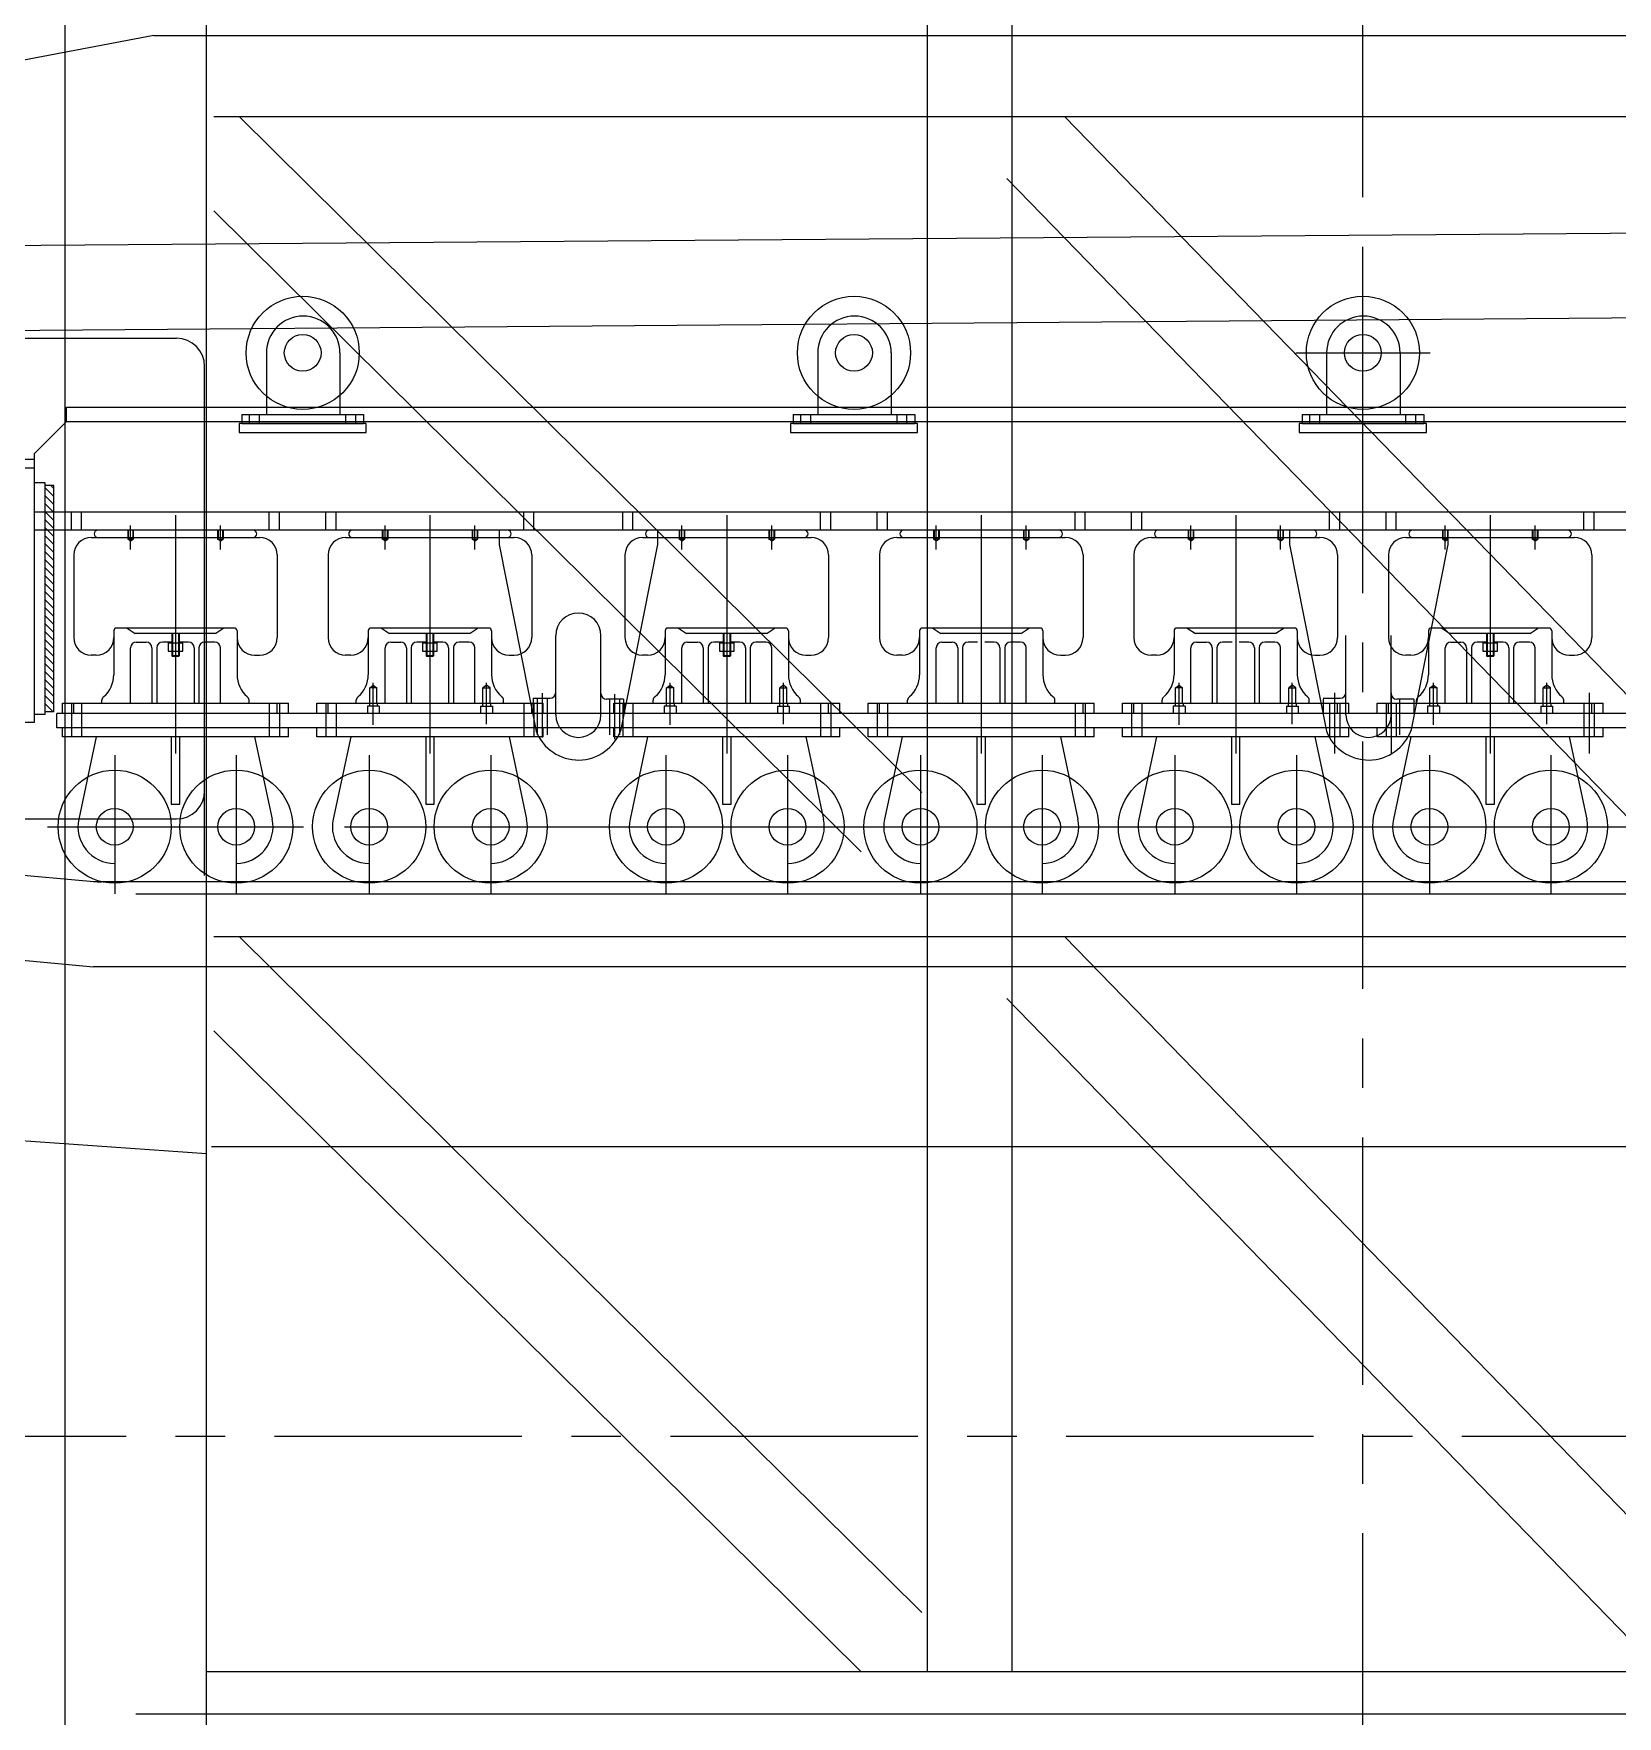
# Model space of a CAD drawing. Extents: x -114252 to 133381, y -28335 to 130380.
# Drawn here: x 60690 to 63491, y 11114 to 14090 of the extents above; entities that cross this region are included whole.
import ezdxf

# ---------------------------------------------------------------- set-up
doc = ezdxf.new("R2010")
doc.units = 0
doc.header["$LTSCALE"] = 3.5
doc.header["$MEASUREMENT"] = 0
doc.linetypes.add('CENTER', pattern=[2, 1.25, -0.25, 0.25, -0.25])
doc.layers.get('0').update_dxf_attribs({"linetype": 'CONTINUOUS'})
doc.layers.add('CENTRELINES', color=1, linetype='CENTER', lineweight=5)
doc.layers.add('piplayeq', color=200, linetype='CONTINUOUS')

# ---------------------------------------------------------------- blocks, each defined once
blk = doc.blocks.new('tensioner_profile')
h = blk.add_hatch()
h.set_pattern_fill('_USER', color=256, scale=10, angle=45, style=0, pattern_type=0)
h.set_pattern_definition([(135, (50793.007, 79984.539), (7.0710678, 7.0710678), [])])
h.paths.add_polyline_path([(-2330.4, 1681.1), (-2315.4, 1681.1), (-2315.4, 1651.1), (-2330.4, 1651.1)])
h.paths.add_polyline_path([(-2330.4, 1651.1), (-2315.4, 1651.1), (-2315.4, 1633.9), (-2330.4, 1633.9)])
h.paths.add_polyline_path([(-2330.4, 1633.9), (-2315.4, 1633.9), (-2315.4, 1602.1), (-2330.4, 1602.1)])
h.paths.add_polyline_path([(-2330.4, 1602.1), (-2315.4, 1602.1), (-2315.4, 1541.1), (-2330.4, 1541.1)])
h.paths.add_polyline_path([(-2330.4, 1541.1), (-2315.4, 1541.1), (-2315.4, 1431.1), (-2330.4, 1431.1)])
h.paths.add_polyline_path([(-2330.4, 1431.1), (-2315.4, 1431.1), (-2315.4, 1311.1), (-2330.4, 1311.1)])
h.paths.add_polyline_path([(-2330.4, 1311.1), (-2315.4, 1311.1), (-2315.4, 1281.1), (-2330.4, 1281.1)])
for p, q in [((-2295, -566), (-2295, 3972.8)), ((-2045, -566), (-2045, 3648.4)), ((-770, -416), (-770, 3498.4)), ((-620, -416), (-620, 3498.4)), ((-2138, 2477), (-3406.5, 2236)), ((-2138, 2477), (2258.8, 2477)), ((-2032.3, 2333.6), (2032.3, 2333.6)), ((-780, 1138.4), (-1987.6, 2333.6)), ((630, 1143.3), (-527.5, 2333.6)), ((527.5, 1033.6), (-630, 2223.9)), ((-2595.6, 2104.2), (2374.4, 2142.6)), ((-887.4, 1033.6), (-2032.3, 2166.8)), ((0, 1808.6), (0, 2064.5)), ((-2594.4, 1954.2), (2375.5, 1992.6)), ((-3498.4, 1941.6), (-2098.4, 1941.6)), ((-2048.4, 991.6), (-2048.4, 1891.6)), ((-2292.9, 1819.7), (2292.9, 1819.7)), ((-2292.9, 1794.3), (-2292.9, 1819.7)), ((-2350, 1737.1), (-2292.9, 1794.3)), ((-2292.9, 1794.3), (2292.9, 1794.3)), ((-1968.8, 1790.8), (-1968.8, 1806.8)), ((-1951.2, 1790.8), (-1951.2, 1806.8)), ((-1798.8, 1790.8), (-1798.8, 1806.8)), ((-1781.3, 1790.8), (-1781.3, 1806.8)), ((-993.8, 1790.8), (-993.8, 1806.8)), ((-976.2, 1790.8), (-976.2, 1806.8)), ((-823.8, 1790.8), (-823.8, 1806.8)), ((-806.3, 1790.8), (-806.3, 1806.8)), ((-93.8, 1790.8), (-93.8, 1806.8)), ((-76.2, 1790.8), (-76.2, 1806.8)), ((76.2, 1790.8), (76.2, 1806.8)), ((93.7, 1790.8), (93.7, 1806.8)), ((-2350, 1727.1), (-2620, 1727.1)), ((-2350, 1737.1), (-2350, 1262.1)), ((-2350, 1712.1), (-2620, 1712.1)), ((-2330.4, 1686.1), (-2350.4, 1686.1)), ((-2330.4, 1276.1), (-2330.4, 1686.1)), ((-2315.4, 1681.1), (-2330.4, 1681.1)), ((-2315.4, 1281.1), (-2315.4, 1681.1)), ((2350, 1633.9), (-2350, 1633.9)), ((2350, 1602.1), (-2350, 1602.1)), ((-2249, 1589.4), (-1951, 1589.4)), ((-2184.2, 1602.1), (-2184.2, 1586.2)), ((-2179.4, 1583.5), (-2184.2, 1586.2)), ((-2174.6, 1586.2), (-2184.2, 1586.2)), ((-2183.4, 1602.1), (-2183.4, 1586.2)), ((-2179.4, 1583.5), (-2174.6, 1586.2)), ((-2175.4, 1602.1), (-2175.4, 1586.2)), ((-2174.6, 1602.1), (-2174.6, 1586.2)), ((-2025.4, 1602.1), (-2025.4, 1586.2)), ((-2020.6, 1583.5), (-2025.4, 1586.2)), ((-2025.4, 1586.2), (-2015.8, 1586.2)), ((-2024.6, 1602.1), (-2024.6, 1586.2)), ((-2020.6, 1583.5), (-2015.8, 1586.2)), ((-2016.6, 1602.1), (-2016.6, 1586.2)), ((-2015.8, 1602.1), (-2015.8, 1586.2)), ((-1799, 1589.4), (-1501, 1589.4)), ((-1734.2, 1602.1), (-1734.2, 1586.2)), ((-1729.4, 1583.5), (-1734.2, 1586.2)), ((-1724.6, 1586.2), (-1734.2, 1586.2)), ((-1733.4, 1602.1), (-1733.4, 1586.2)), ((-1729.4, 1583.5), (-1724.6, 1586.2)), ((-1725.4, 1602.1), (-1725.4, 1586.2)), ((-1724.6, 1602.1), (-1724.6, 1586.2)), ((-1575.4, 1602.1), (-1575.4, 1586.2)), ((-1570.6, 1583.5), (-1575.4, 1586.2)), ((-1575.4, 1586.2), (-1565.8, 1586.2)), ((-1574.6, 1602.1), (-1574.6, 1586.2)), ((-1570.6, 1583.5), (-1565.8, 1586.2)), ((-1566.6, 1602.1), (-1566.6, 1586.2)), ((-1565.8, 1602.1), (-1565.8, 1586.2)), ((-1527.5, 1602.1), (-1527.5, 1577.1)), ((-1527.5, 1577.1), (-1462.1, 1246.9)), ((-1247.5, 1577.1), (-1312.9, 1246.9)), ((-1274, 1589.4), (-976, 1589.4)), ((-1247.5, 1602.1), (-1247.5, 1577.1)), ((-1209.2, 1602.1), (-1209.2, 1586.2)), ((-1204.4, 1583.5), (-1209.2, 1586.2)), ((-1199.6, 1586.2), (-1209.2, 1586.2)), ((-1208.4, 1602.1), (-1208.4, 1586.2)), ((-1204.4, 1583.5), (-1199.6, 1586.2)), ((-1200.4, 1602.1), (-1200.4, 1586.2)), ((-1199.6, 1602.1), (-1199.6, 1586.2)), ((-1050.4, 1602.1), (-1050.4, 1586.2)), ((-1045.6, 1583.5), (-1050.4, 1586.2)), ((-1050.4, 1586.2), (-1040.8, 1586.2)), ((-1049.6, 1602.1), (-1049.6, 1586.2)), ((-1045.6, 1583.5), (-1040.8, 1586.2)), ((-1041.6, 1602.1), (-1041.6, 1586.2)), ((-1040.8, 1602.1), (-1040.8, 1586.2)), ((-824, 1589.4), (-526, 1589.4)), ((-759.2, 1602.1), (-759.2, 1586.2)), ((-754.4, 1583.5), (-759.2, 1586.2)), ((-749.6, 1586.2), (-759.2, 1586.2)), ((-758.4, 1602.1), (-758.4, 1586.2)), ((-754.4, 1583.5), (-749.6, 1586.2)), ((-750.4, 1602.1), (-750.4, 1586.2)), ((-749.6, 1602.1), (-749.6, 1586.2)), ((-600.4, 1602.1), (-600.4, 1586.2)), ((-595.6, 1583.5), (-600.4, 1586.2)), ((-600.4, 1586.2), (-590.8, 1586.2)), ((-599.6, 1602.1), (-599.6, 1586.2)), ((-595.6, 1583.5), (-590.8, 1586.2)), ((-591.6, 1602.1), (-591.6, 1586.2)), ((-590.8, 1602.1), (-590.8, 1586.2)), ((-374, 1589.4), (-76, 1589.4)), ((-309.2, 1602.1), (-309.2, 1586.2)), ((-304.4, 1583.5), (-309.2, 1586.2)), ((-299.6, 1586.2), (-309.2, 1586.2)), ((-308.4, 1602.1), (-308.4, 1586.2)), ((-304.4, 1583.5), (-299.6, 1586.2)), ((-300.4, 1602.1), (-300.4, 1586.2)), ((-299.6, 1602.1), (-299.6, 1586.2)), ((-150.4, 1602.1), (-150.4, 1586.2)), ((-145.6, 1583.5), (-150.4, 1586.2)), ((-150.4, 1586.2), (-140.8, 1586.2)), ((-149.6, 1602.1), (-149.6, 1586.2)), ((-145.6, 1583.5), (-140.8, 1586.2)), ((-141.6, 1602.1), (-141.6, 1586.2)), ((-140.8, 1602.1), (-140.8, 1586.2)), ((-130, 1602.1), (-130, 1577.1)), ((-130, 1577.1), (-64.6, 1246.9)), ((76, 1589.4), (374, 1589.4)), ((150, 1577.1), (84.6, 1246.9)), ((140.8, 1602.1), (140.8, 1586.2)), ((145.6, 1583.5), (140.8, 1586.2)), ((150.4, 1586.2), (140.8, 1586.2)), ((141.6, 1602.1), (141.6, 1586.2)), ((145.6, 1583.5), (150.4, 1586.2)), ((149.6, 1602.1), (149.6, 1586.2)), ((150, 1602.1), (150, 1577.1)), ((150.4, 1602.1), (150.4, 1586.2)), ((299.6, 1602.1), (299.6, 1586.2)), ((304.4, 1583.5), (299.6, 1586.2)), ((299.6, 1586.2), (309.2, 1586.2)), ((300.4, 1602.1), (300.4, 1586.2)), ((304.4, 1583.5), (309.2, 1586.2)), ((308.4, 1602.1), (308.4, 1586.2)), ((309.2, 1602.1), (309.2, 1586.2)), ((-2280, 1558.4), (-2280, 1412.2)), ((-1920, 1558.4), (-1920, 1412.2)), ((-1830, 1558.4), (-1830, 1412.2)), ((-1470, 1558.4), (-1470, 1412.2)), ((-1305, 1558.4), (-1305, 1412.2)), ((-945, 1558.4), (-945, 1412.2)), ((-855, 1558.4), (-855, 1412.2)), ((-495, 1558.4), (-495, 1412.2)), ((-405, 1558.4), (-405, 1412.2)), ((-45, 1558.4), (-45, 1412.2)), ((45, 1558.4), (45, 1412.2)), ((405, 1558.4), (405, 1412.2)), ((-1996, 1429.2), (-2204, 1429.2)), ((-2185.5, 1429.2), (-2171.3, 1419.7)), ((-2014.5, 1429.2), (-2028.7, 1419.7)), ((-1546, 1429.2), (-1754, 1429.2)), ((-1735.5, 1429.2), (-1721.3, 1419.7)), ((-1564.5, 1429.2), (-1578.7, 1419.7)), ((-1021, 1429.2), (-1229, 1429.2)), ((-1210.5, 1429.2), (-1196.3, 1419.7)), ((-1039.5, 1429.2), (-1053.7, 1419.7)), ((-571, 1429.2), (-779, 1429.2)), ((-760.5, 1429.2), (-746.3, 1419.7)), ((-589.5, 1429.2), (-603.7, 1419.7)), ((-121, 1429.2), (-329, 1429.2)), ((-310.5, 1429.2), (-296.3, 1419.7)), ((-139.5, 1429.2), (-153.7, 1419.7)), ((329, 1429.2), (121, 1429.2)), ((139.5, 1429.2), (153.7, 1419.7)), ((310.5, 1429.2), (296.3, 1419.7)), ((-2209, 1424.2), (-2209, 1346.6)), ((-2028.7, 1419.7), (-2171.3, 1419.7)), ((-2169.4, 1404.4), (-2151.6, 1404.4)), ((-2106.4, 1404.4), (-2123.1, 1404.4)), ((-2106.4, 1419.7), (-2106.4, 1380)), ((-2105.4, 1419.7), (-2105.4, 1379)), ((-2094.7, 1419.7), (-2094.7, 1379)), ((-2093.7, 1419.7), (-2093.7, 1380)), ((-2076.9, 1404.4), (-2093.7, 1404.4)), ((-2030.6, 1404.4), (-2048.4, 1404.4)), ((-1991, 1424.2), (-1991, 1346.6)), ((-1759, 1424.2), (-1759, 1346.6)), ((-1578.7, 1419.7), (-1721.3, 1419.7)), ((-1719.4, 1404.4), (-1701.6, 1404.4)), ((-1656.4, 1404.4), (-1673.1, 1404.4)), ((-1656.4, 1419.7), (-1656.4, 1380)), ((-1655.4, 1419.7), (-1655.4, 1379)), ((-1644.7, 1419.7), (-1644.7, 1379)), ((-1643.7, 1419.7), (-1643.7, 1380)), ((-1626.9, 1404.4), (-1643.7, 1404.4)), ((-1580.6, 1404.4), (-1598.4, 1404.4)), ((-1541, 1424.2), (-1541, 1346.6)), ((-1427.5, 1275.8), (-1427.5, 1415.8)), ((-1347.5, 1275.8), (-1347.5, 1415.8)), ((-1234, 1424.2), (-1234, 1346.6)), ((-1053.7, 1419.7), (-1196.3, 1419.7)), ((-1194.4, 1404.4), (-1176.6, 1404.4)), ((-1131.4, 1404.4), (-1148.1, 1404.4)), ((-1131.4, 1419.7), (-1131.4, 1380)), ((-1130.4, 1419.7), (-1130.4, 1379)), ((-1119.7, 1419.7), (-1119.7, 1379)), ((-1118.7, 1419.7), (-1118.7, 1380)), ((-1101.9, 1404.4), (-1118.7, 1404.4)), ((-1055.6, 1404.4), (-1073.4, 1404.4)), ((-1016, 1424.2), (-1016, 1346.6)), ((-784, 1424.2), (-784, 1346.6)), ((-603.7, 1419.7), (-746.3, 1419.7)), ((-744.4, 1404.4), (-726.6, 1404.4)), ((-681.4, 1404.4), (-698.1, 1404.4)), ((-651.9, 1404.4), (-668.7, 1404.4)), ((-605.6, 1404.4), (-623.4, 1404.4)), ((-566, 1424.2), (-566, 1346.6)), ((-334, 1424.2), (-334, 1346.6)), ((-153.7, 1419.7), (-296.3, 1419.7)), ((-294.4, 1404.4), (-276.6, 1404.4)), ((-231.4, 1404.4), (-248.1, 1404.4)), ((-201.9, 1404.4), (-218.7, 1404.4)), ((-155.6, 1404.4), (-173.4, 1404.4)), ((-116, 1424.2), (-116, 1346.6)), ((-30, 1275.8), (-30, 1415.8)), ((50, 1275.8), (50, 1415.8)), ((116, 1424.2), (116, 1346.6)), ((296.3, 1419.7), (153.7, 1419.7)), ((155.6, 1404.4), (173.4, 1404.4)), ((218.6, 1404.4), (201.9, 1404.4)), ((218.6, 1419.7), (218.6, 1380)), ((219.6, 1419.7), (219.6, 1379)), ((230.3, 1419.7), (230.3, 1379)), ((231.3, 1419.7), (231.3, 1380)), ((248.1, 1404.4), (231.3, 1404.4)), ((294.4, 1404.4), (276.6, 1404.4)), ((334, 1424.2), (334, 1346.6)), ((-2240, 1381.2), (-2249, 1381.2)), ((-2179.4, 1296.4), (-2179.4, 1394.4)), ((-2141.6, 1394.4), (-2141.6, 1296.4)), ((-2133.1, 1394.4), (-2133.1, 1296.4)), ((-2105.4, 1379), (-2106.4, 1380)), ((-2093.7, 1380), (-2106.4, 1380)), ((-2094.7, 1379), (-2105.4, 1379)), ((-2093.7, 1380), (-2094.7, 1379)), ((-2066.9, 1394.4), (-2066.9, 1296.4)), ((-2058.4, 1394.4), (-2058.4, 1296.4)), ((-2020.6, 1296.4), (-2020.6, 1394.4)), ((-1960, 1381.2), (-1951, 1381.2)), ((-1790, 1381.2), (-1799, 1381.2)), ((-1729.4, 1296.4), (-1729.4, 1394.4)), ((-1691.6, 1394.4), (-1691.6, 1296.4)), ((-1683.1, 1394.4), (-1683.1, 1296.4)), ((-1655.4, 1379), (-1656.4, 1380)), ((-1643.7, 1380), (-1656.4, 1380)), ((-1644.7, 1379), (-1655.4, 1379)), ((-1643.7, 1380), (-1644.7, 1379)), ((-1616.9, 1394.4), (-1616.9, 1296.4)), ((-1608.4, 1394.4), (-1608.4, 1296.4)), ((-1570.6, 1296.4), (-1570.6, 1394.4)), ((-1510, 1381.2), (-1501, 1381.2)), ((-1265, 1381.2), (-1274, 1381.2)), ((-1204.4, 1296.4), (-1204.4, 1394.4)), ((-1166.6, 1394.4), (-1166.6, 1296.4)), ((-1158.1, 1394.4), (-1158.1, 1296.4)), ((-1130.4, 1379), (-1131.4, 1380)), ((-1118.7, 1380), (-1131.4, 1380)), ((-1119.7, 1379), (-1130.4, 1379)), ((-1118.7, 1380), (-1119.7, 1379)), ((-1091.9, 1394.4), (-1091.9, 1296.4)), ((-1083.4, 1394.4), (-1083.4, 1296.4)), ((-1045.6, 1296.4), (-1045.6, 1394.4)), ((-985, 1381.2), (-976, 1381.2)), ((-815, 1381.2), (-824, 1381.2)), ((-754.4, 1296.4), (-754.4, 1394.4)), ((-716.6, 1394.4), (-716.6, 1296.4)), ((-708.1, 1394.4), (-708.1, 1296.4)), ((-641.9, 1394.4), (-641.9, 1296.4)), ((-633.4, 1394.4), (-633.4, 1296.4)), ((-595.6, 1296.4), (-595.6, 1394.4)), ((-535, 1381.2), (-526, 1381.2)), ((-365, 1381.2), (-374, 1381.2)), ((-304.4, 1296.4), (-304.4, 1394.4)), ((-266.6, 1394.4), (-266.6, 1296.4)), ((-258.1, 1394.4), (-258.1, 1296.4)), ((-191.9, 1394.4), (-191.9, 1296.4)), ((-183.4, 1394.4), (-183.4, 1296.4)), ((-145.6, 1296.4), (-145.6, 1394.4)), ((-85, 1381.2), (-76, 1381.2)), ((85, 1381.2), (76, 1381.2)), ((145.6, 1296.4), (145.6, 1394.4)), ((183.4, 1394.4), (183.4, 1296.4)), ((191.9, 1394.4), (191.9, 1296.4)), ((219.6, 1379), (218.6, 1380)), ((231.3, 1380), (218.6, 1380)), ((230.3, 1379), (219.6, 1379)), ((231.3, 1380), (230.3, 1379)), ((258.1, 1394.4), (258.1, 1296.4)), ((266.6, 1394.4), (266.6, 1296.4)), ((304.4, 1296.4), (304.4, 1394.4)), ((365, 1381.2), (374, 1381.2)), ((-1756.5, 1323.3), (-1750.1, 1328.4)), ((-1743.8, 1323.3), (-1756.5, 1323.3)), ((-1756.5, 1296.4), (-1756.5, 1323.3)), ((-1750.1, 1258), (-1750.1, 1332.6)), ((-1750.1, 1328.4), (-1743.8, 1323.3)), ((-1743.8, 1296.4), (-1743.8, 1323.3)), ((-1549.9, 1328.4), (-1556.2, 1323.3)), ((-1556.2, 1323.3), (-1543.5, 1323.3)), ((-1556.2, 1296.4), (-1556.2, 1323.3)), ((-1549.9, 1259.4), (-1549.9, 1332.6)), ((-1543.5, 1323.3), (-1549.9, 1328.4)), ((-1543.5, 1296.4), (-1543.5, 1323.3)), ((-1451.5, 1314), (-1451.5, 1235.6)), ((-1323.5, 1312.2), (-1323.5, 1232.9)), ((-1231.5, 1323.3), (-1225.1, 1328.4)), ((-1218.8, 1323.3), (-1231.5, 1323.3)), ((-1231.5, 1296.4), (-1231.5, 1323.3)), ((-1225.1, 1258), (-1225.1, 1332.6)), ((-1225.1, 1328.4), (-1218.8, 1323.3)), ((-1218.8, 1296.4), (-1218.8, 1323.3)), ((-1024.9, 1328.4), (-1031.2, 1323.3)), ((-1031.2, 1323.3), (-1018.5, 1323.3)), ((-1031.2, 1296.4), (-1031.2, 1323.3)), ((-1024.9, 1259.4), (-1024.9, 1332.6)), ((-1018.5, 1323.3), (-1024.9, 1328.4)), ((-1018.5, 1296.4), (-1018.5, 1323.3)), ((-331.5, 1323.3), (-325.1, 1328.4)), ((-318.8, 1323.3), (-331.5, 1323.3)), ((-331.5, 1296.4), (-331.5, 1323.3)), ((-325.1, 1258), (-325.1, 1332.6)), ((-325.1, 1328.4), (-318.8, 1323.3)), ((-318.8, 1296.4), (-318.8, 1323.3)), ((-124.9, 1328.4), (-131.2, 1323.3)), ((-131.2, 1323.3), (-118.5, 1323.3)), ((-131.2, 1296.4), (-131.2, 1323.3)), ((-124.9, 1259.4), (-124.9, 1332.6)), ((-118.5, 1323.3), (-124.9, 1328.4)), ((-118.5, 1296.4), (-118.5, 1323.3)), ((-50, 1314.7), (-50, 1207.5)), ((50, 1314.7), (50, 1207.5)), ((118.5, 1323.3), (124.9, 1328.4)), ((131.2, 1323.3), (118.5, 1323.3)), ((118.5, 1296.4), (118.5, 1323.3)), ((124.9, 1258), (124.9, 1332.6)), ((124.9, 1328.4), (131.2, 1323.3)), ((131.2, 1296.4), (131.2, 1323.3)), ((325.1, 1328.4), (318.8, 1323.3)), ((318.8, 1323.3), (331.5, 1323.3)), ((318.8, 1296.4), (318.8, 1323.3)), ((325.1, 1259.4), (325.1, 1332.6)), ((331.5, 1323.3), (325.1, 1328.4)), ((331.5, 1296.4), (331.5, 1323.3)), ((400, 1314.7), (400, 1207.5)), ((-2315.4, 1281.1), (-2330.4, 1281.1)), ((-2300, 1296.4), (-1900, 1296.4)), ((-2300, 1278.3), (-2300, 1296.4)), ((-2284, 1296.4), (-2284, 1236.9)), ((-2280, 1278.3), (-2280, 1296.4)), ((-2266, 1296.4), (-2266, 1236.9)), ((-2230.2, 1296.4), (-2230.2, 1301.5)), ((-1969.8, 1296.4), (-1969.8, 1301.5)), ((-1934, 1296.4), (-1934, 1236.9)), ((-1920, 1278.3), (-1920, 1296.4)), ((-1916, 1296.4), (-1916, 1236.9)), ((-1900, 1278.3), (-1900, 1296.4)), ((-1850, 1296.4), (-1450, 1296.4)), ((-1850, 1278.3), (-1850, 1296.4)), ((-1834, 1296.4), (-1834, 1236.9)), ((-1830, 1278.3), (-1830, 1296.4)), ((-1816, 1296.4), (-1816, 1236.9)), ((-1780.2, 1296.4), (-1780.2, 1301.5)), ((-1760.6, 1290.8), (-1760.6, 1278.3)), ((-1739.6, 1290.8), (-1760.6, 1290.8)), ((-1757.1, 1296.4), (-1757.1, 1290.8)), ((-1743.1, 1296.4), (-1743.1, 1290.8)), ((-1739.6, 1290.8), (-1739.6, 1278.3)), ((-1560.4, 1290.8), (-1560.4, 1278.3)), ((-1560.4, 1290.8), (-1539.4, 1290.8)), ((-1556.9, 1296.4), (-1556.9, 1290.8)), ((-1542.9, 1296.4), (-1542.9, 1290.8)), ((-1539.4, 1290.8), (-1539.4, 1278.3)), ((-1519.8, 1296.4), (-1519.8, 1301.5)), ((-1484, 1296.4), (-1484, 1236.9)), ((-1470, 1278.3), (-1470, 1296.4)), ((-1467.5, 1305.1), (-1467.5, 1278.3)), ((-1467.5, 1305.1), (-1437.5, 1305.1)), ((-1466, 1296.4), (-1466, 1236.9)), ((-1460.5, 1305.1), (-1460.5, 1240.2)), ((-1450, 1278.3), (-1450, 1296.4)), ((-1442.5, 1305.1), (-1442.5, 1240.2)), ((-1307.5, 1303.3), (-1337.5, 1303.3)), ((-1332.5, 1303.3), (-1332.5, 1240.2)), ((-1325, 1296.4), (-925, 1296.4)), ((-1325, 1278.3), (-1325, 1296.4)), ((-1314.5, 1303.3), (-1314.5, 1240.2)), ((-1309, 1296.4), (-1309, 1236.9)), ((-1307.5, 1303.3), (-1307.5, 1278.3)), ((-1305, 1278.3), (-1305, 1296.4)), ((-1291, 1296.4), (-1291, 1236.9)), ((-1255.2, 1296.4), (-1255.2, 1301.5)), ((-1235.6, 1290.8), (-1235.6, 1278.3)), ((-1214.6, 1290.8), (-1235.6, 1290.8)), ((-1232.1, 1296.4), (-1232.1, 1290.8)), ((-1218.1, 1296.4), (-1218.1, 1290.8)), ((-1214.6, 1290.8), (-1214.6, 1278.3)), ((-1035.4, 1290.8), (-1035.4, 1278.3)), ((-1035.4, 1290.8), (-1014.4, 1290.8)), ((-1031.9, 1296.4), (-1031.9, 1290.8)), ((-1017.9, 1296.4), (-1017.9, 1290.8)), ((-1014.4, 1290.8), (-1014.4, 1278.3)), ((-994.8, 1296.4), (-994.8, 1301.5)), ((-959, 1296.4), (-959, 1236.9)), ((-945, 1278.3), (-945, 1296.4)), ((-941, 1296.4), (-941, 1236.9)), ((-925, 1278.3), (-925, 1296.4)), ((-875, 1296.4), (-475, 1296.4)), ((-875, 1278.3), (-875, 1296.4)), ((-859, 1296.4), (-859, 1236.9)), ((-855, 1278.3), (-855, 1296.4)), ((-841, 1296.4), (-841, 1236.9)), ((-805.2, 1296.4), (-805.2, 1301.5)), ((-544.8, 1296.4), (-544.8, 1301.5)), ((-509, 1296.4), (-509, 1236.9)), ((-495, 1278.3), (-495, 1296.4)), ((-491, 1296.4), (-491, 1236.9)), ((-475, 1278.3), (-475, 1296.4)), ((-425, 1296.4), (-25, 1296.4)), ((-425, 1278.3), (-425, 1296.4)), ((-409, 1296.4), (-409, 1236.9)), ((-405, 1278.3), (-405, 1296.4)), ((-391, 1296.4), (-391, 1236.9)), ((-355.2, 1296.4), (-355.2, 1301.5)), ((-335.6, 1290.8), (-335.6, 1278.3)), ((-314.6, 1290.8), (-335.6, 1290.8)), ((-332.1, 1296.4), (-332.1, 1290.8)), ((-318.1, 1296.4), (-318.1, 1290.8)), ((-314.6, 1290.8), (-314.6, 1278.3)), ((-135.4, 1290.8), (-135.4, 1278.3)), ((-135.4, 1290.8), (-114.4, 1290.8)), ((-131.9, 1296.4), (-131.9, 1290.8)), ((-117.9, 1296.4), (-117.9, 1290.8)), ((-114.4, 1290.8), (-114.4, 1278.3)), ((-94.8, 1296.4), (-94.8, 1301.5)), ((-70, 1305.1), (-40, 1305.1)), ((-70, 1303.3), (-70, 1278.3)), ((-59, 1296.4), (-59, 1236.9)), ((-45, 1278.3), (-45, 1296.4)), ((-41, 1296.4), (-41, 1236.9)), ((-25, 1278.3), (-25, 1296.4)), ((25, 1296.4), (425, 1296.4)), ((25, 1278.3), (25, 1296.4)), ((41, 1296.4), (41, 1236.9)), ((45, 1278.3), (45, 1296.4)), ((59, 1296.4), (59, 1236.9)), ((90, 1303.3), (60, 1303.3)), ((65, 1303.3), (65, 1240.2)), ((90, 1303.3), (90, 1278.3)), ((94.8, 1296.4), (94.8, 1301.5)), ((114.4, 1290.8), (114.4, 1278.3)), ((135.4, 1290.8), (114.4, 1290.8)), ((117.9, 1296.4), (117.9, 1290.8)), ((131.9, 1296.4), (131.9, 1290.8)), ((135.4, 1290.8), (135.4, 1278.3)), ((314.6, 1290.8), (314.6, 1278.3)), ((314.6, 1290.8), (335.6, 1290.8)), ((318.1, 1296.4), (318.1, 1290.8)), ((332.1, 1296.4), (332.1, 1290.8)), ((335.6, 1290.8), (335.6, 1278.3)), ((355.2, 1296.4), (355.2, 1301.5)), ((391, 1296.4), (391, 1236.9)), ((405, 1278.3), (405, 1296.4)), ((409, 1296.4), (409, 1236.9)), ((425, 1278.3), (425, 1296.4)), ((-2350, 1262.1), (-2620, 1262.1)), ((-2330.4, 1276.1), (-2350.4, 1276.1)), ((2310, 1278.3), (-2310, 1278.3)), ((-2310, 1252.9), (-2310, 1278.3)), ((2310, 1252.9), (-2310, 1252.9)), ((-2240, 1236.9), (-2271.1, 1091.5)), ((-1960, 1236.9), (-1928.9, 1091.5)), ((-1790, 1236.9), (-1821.1, 1091.5)), ((-1510, 1236.9), (-1478.9, 1091.5)), ((-1265, 1236.9), (-1296.1, 1091.5)), ((-985, 1236.9), (-953.9, 1091.5)), ((-815, 1236.9), (-846.1, 1091.5)), ((-535, 1236.9), (-503.9, 1091.5)), ((-365, 1236.9), (-396.1, 1091.5)), ((-85, 1236.9), (-53.9, 1091.5)), ((85, 1236.9), (53.9, 1091.5)), ((365, 1236.9), (396.1, 1091.5)), ((-1992.5, 1204.2), (-1992.5, 959.1)), ((-1542.5, 1204.2), (-1542.5, 959.1)), ((-1017.5, 1204.2), (-1017.5, 959.1)), ((-567.5, 1204.2), (-567.5, 959.1)), ((-117.5, 1204.2), (-117.5, 959.1)), ((332.5, 1204.2), (332.5, 959.1)), ((-3252.6, 1073.3), (-2231.4, 979.8)), ((-2377.7, 1091.6), (-2098.4, 1091.6)), ((2294.6, 980.2), (-2245.1, 980.4)), ((-3266.3, 923.9), (-2245.1, 830.4)), ((-2032.3, 883.6), (2032.3, 883.6)), ((-780, -311.6), (-1987.6, 883.6)), ((630, -306.7), (-527.5, 883.6)), ((2294.6, 830.2), (-2245.1, 830.4)), ((527.5, -416.4), (-630, 773.9)), ((-887.4, -416.4), (-2032.3, 716.8)), ((-2045, 499.4), (-3247.8, 583.4)), ((-2036.4, 512.2), (2177.1, 512.2)), ((-2045, -416), (2045, -416))]:
    blk.add_line(p, q)
at = {"ltscale": 0.3}
for p, q in [((0, 1778.6), (0, 2034.6)), ((-118.8, 1915.8), (118.8, 1915.8)), ((-2207.5, 1204.2), (-2207.5, 959.1)), ((-1757.5, 1204.2), (-1757.5, 959.1)), ((-1232.5, 1204.2), (-1232.5, 959.1)), ((-782.5, 1204.2), (-782.5, 959.1)), ((-332.5, 1204.2), (-332.5, 959.1)), ((117.5, 1204.2), (117.5, 959.1)), ((-2326.3, 1077.9), (-1873.7, 1077.9)), ((-1801.3, 1077.9), (2375, 1077.9))]:
    blk.add_line(p, q, dxfattribs=at)
at = {"linetype": 'Continuous'}
for p, q in [((-1939.2, 1915.8), (-1939.2, 1806.8)), ((-1809.2, 1915.8), (-1809.2, 1806.8)), ((-964.2, 1915.8), (-964.2, 1806.8)), ((-834.2, 1915.8), (-834.2, 1806.8)), ((-64.2, 1915.8), (-64.2, 1806.8)), ((65.8, 1915.8), (65.8, 1806.8)), ((-1982.5, 1806.8), (-1982.5, 1790.8)), ((-1982.5, 1806.8), (-1767.5, 1806.8)), ((-1982.5, 1790.8), (-1767.5, 1790.8)), ((-1767.5, 1806.8), (-1767.5, 1790.8)), ((-1007.5, 1806.8), (-1007.5, 1790.8)), ((-1007.5, 1806.8), (-792.5, 1806.8)), ((-1007.5, 1790.8), (-792.5, 1790.8)), ((-792.5, 1806.8), (-792.5, 1790.8)), ((-107.5, 1806.8), (-107.5, 1790.8)), ((-107.5, 1806.8), (107.5, 1806.8)), ((-107.5, 1790.8), (107.5, 1790.8)), ((107.5, 1806.8), (107.5, 1790.8)), ((-1900, 1252.9), (-2300, 1252.9)), ((-2300, 1236.9), (-2300, 1252.9)), ((-1900, 1236.9), (-1900, 1252.9)), ((-1395, 1252.9), (-1850, 1252.9)), ((-1850, 1236.9), (-1850, 1252.9)), ((-1450, 1236.9), (-1450, 1252.9)), ((-925, 1252.9), (-1325, 1252.9)), ((-1325, 1236.9), (-1325, 1252.9)), ((-925, 1236.9), (-925, 1252.9)), ((-475, 1252.9), (-875, 1252.9)), ((-875, 1236.9), (-875, 1252.9)), ((-475, 1236.9), (-475, 1252.9)), ((-25, 1252.9), (-425, 1252.9)), ((-425, 1236.9), (-425, 1252.9)), ((-25, 1236.9), (-25, 1252.9)), ((425, 1252.9), (25, 1252.9)), ((25, 1236.9), (25, 1252.9)), ((425, 1236.9), (425, 1252.9)), ((-1900, 1236.9), (-2300, 1236.9)), ((-1450, 1236.9), (-1850, 1236.9)), ((-925, 1236.9), (-1325, 1236.9)), ((-475, 1236.9), (-875, 1236.9)), ((-25, 1236.9), (-425, 1236.9)), ((425, 1236.9), (25, 1236.9))]:
    blk.add_line(p, q, dxfattribs=at)
at = {"ltscale": 3}
for p, q in [((-2284, 1602.1), (-2284, 1633.9)), ((-2266, 1602.1), (-2266, 1633.9)), ((-1934, 1602.1), (-1934, 1633.9)), ((-1916, 1602.1), (-1916, 1633.9)), ((-1834, 1602.1), (-1834, 1633.9)), ((-1816, 1602.1), (-1816, 1633.9)), ((-1484, 1602.1), (-1484, 1633.9)), ((-1466, 1602.1), (-1466, 1633.9)), ((-1309, 1602.1), (-1309, 1633.9)), ((-1291, 1602.1), (-1291, 1633.9)), ((-959, 1602.1), (-959, 1633.9)), ((-941, 1602.1), (-941, 1633.9)), ((-859, 1602.1), (-859, 1633.9)), ((-841, 1602.1), (-841, 1633.9)), ((-509, 1602.1), (-509, 1633.9)), ((-491, 1602.1), (-491, 1633.9)), ((-409, 1602.1), (-409, 1633.9)), ((-391, 1602.1), (-391, 1633.9)), ((-59, 1602.1), (-59, 1633.9)), ((-41, 1602.1), (-41, 1633.9)), ((41, 1602.1), (41, 1633.9)), ((59, 1602.1), (59, 1633.9)), ((391, 1602.1), (391, 1633.9)), ((409, 1602.1), (409, 1633.9))]:
    blk.add_line(p, q, dxfattribs=at)
at = {"ltscale": 0.5}
for p, q in [((-2179.4, 1568.1), (-2179.4, 1610.5)), ((-2100, 1629.1), (-2100, 1207.1)), ((-2020.6, 1568.1), (-2020.6, 1610.5)), ((-1729.4, 1568.1), (-1729.4, 1610.5)), ((-1650, 1629.1), (-1650, 1207.1)), ((-1570.6, 1568.1), (-1570.6, 1610.5)), ((-1204.4, 1568.1), (-1204.4, 1610.5)), ((-1125, 1629.1), (-1125, 1207.1)), ((-1045.6, 1568.1), (-1045.6, 1610.5)), ((-754.4, 1568.1), (-754.4, 1610.5)), ((-675, 1629.1), (-675, 1207.1)), ((-595.6, 1568.1), (-595.6, 1610.5)), ((-304.4, 1568.1), (-304.4, 1610.5)), ((-225, 1629.1), (-225, 1207.1)), ((-145.6, 1568.1), (-145.6, 1610.5)), ((145.6, 1568.1), (145.6, 1610.5)), ((225, 1629.1), (225, 1207.1)), ((304.4, 1568.1), (304.4, 1610.5)), ((-2170, -491), (2170, -491))]:
    blk.add_line(p, q, dxfattribs=at)
at = {"ltscale": 50}
blk.add_line((2170, 958.6), (-2170, 958.6), dxfattribs=at)
for points in [[(-1987.5, 1774.8), (-1762.5, 1774.8), (-1762.5, 1790.8), (-1987.5, 1790.8)], [(-1012.5, 1774.8), (-787.5, 1774.8), (-787.5, 1790.8), (-1012.5, 1790.8)], [(-112.5, 1774.8), (112.5, 1774.8), (112.5, 1790.8), (-112.5, 1790.8)], [(-2092.5, 1236.9), (-2107.5, 1236.9), (-2107.5, 1117.9), (-2092.5, 1117.9)], [(-1642.5, 1236.9), (-1657.5, 1236.9), (-1657.5, 1117.9), (-1642.5, 1117.9)], [(-1117.5, 1236.9), (-1132.5, 1236.9), (-1132.5, 1117.9), (-1117.5, 1117.9)], [(-667.5, 1236.9), (-682.5, 1236.9), (-682.5, 1117.9), (-667.5, 1117.9)], [(-217.5, 1236.9), (-232.5, 1236.9), (-232.5, 1117.9), (-217.5, 1117.9)], [(232.5, 1236.9), (217.5, 1236.9), (217.5, 1117.9), (232.5, 1117.9)]]:
    blk.add_lwpolyline(points, close=True)
for points in [[(-2113, 1404.4), (-2113, 1388.4), (-2087, 1388.4), (-2087, 1404.4)], [(-2087, 1402.4), (-2113, 1402.4)], [(-1663, 1404.4), (-1663, 1388.4), (-1637, 1388.4), (-1637, 1404.4)], [(-1637, 1402.4), (-1663, 1402.4)], [(-1138, 1404.4), (-1138, 1388.4), (-1112, 1388.4), (-1112, 1404.4)], [(-1112, 1402.4), (-1138, 1402.4)], [(212, 1404.4), (212, 1388.4), (238, 1388.4), (238, 1404.4)], [(238, 1402.4), (212, 1402.4)]]:
    blk.add_lwpolyline(points)
for centre, radius in [((-1875, 1915.8), 100), ((-900, 1915.8), 100), ((0, 1915.8), 100), ((-1875, 1915.8), 32.5), ((-900, 1915.8), 32.5), ((0, 1915.8), 32.5), ((-2207.5, 1077.9), 100), ((-1992.5, 1077.9), 100), ((-1757.5, 1077.9), 100), ((-1542.5, 1077.9), 100), ((-1232.5, 1077.9), 100), ((-1017.5, 1077.9), 100), ((-782.5, 1077.9), 100), ((-567.5, 1077.9), 100), ((-332.5, 1077.9), 100), ((-117.5, 1077.9), 100), ((117.5, 1077.9), 100), ((332.5, 1077.9), 100), ((-2207.5, 1077.9), 32.5), ((-1992.5, 1077.9), 32.5), ((-1757.5, 1077.9), 32.5), ((-1542.5, 1077.9), 32.5), ((-1232.5, 1077.9), 32.5), ((-1017.5, 1077.9), 32.5), ((-782.5, 1077.9), 32.5), ((-567.5, 1077.9), 32.5), ((-332.5, 1077.9), 32.5), ((-117.5, 1077.9), 32.5), ((117.5, 1077.9), 32.5), ((332.5, 1077.9), 32.5)]:
    blk.add_circle(centre, radius)
for centre, radius, start, end in [((-1874.2, 1915.8), 65, 0, 180), ((-899.2, 1915.8), 65, 0, 180), ((0.8, 1915.8), 65, 0, 180), ((-2098.4, 1891.6), 50, 0, 90), ((-2249, 1558.4), 31, 90, 180), ((-2237.3, 1595.8), 6.35, 90, 270), ((-1962.7, 1595.8), 6.35, 270, 90), ((-1951, 1558.4), 31, 0, 90), ((-1799, 1558.4), 31, 90, 180), ((-1787.3, 1595.8), 6.35, 90, 270), ((-1512.7, 1595.8), 6.35, 270, 90), ((-1501, 1558.4), 31, 0, 90), ((-1274, 1558.4), 31, 90, 180), ((-1262.3, 1595.8), 6.35, 90, 270), ((-987.7, 1595.8), 6.35, 270, 90), ((-976, 1558.4), 31, 0, 90), ((-824, 1558.4), 31, 90, 180), ((-812.3, 1595.8), 6.35, 90, 270), ((-537.7, 1595.8), 6.35, 270, 90), ((-526, 1558.4), 31, 0, 90), ((-374, 1558.4), 31, 90, 180), ((-362.3, 1595.8), 6.35, 90, 270), ((-87.7, 1595.8), 6.35, 270, 90), ((-76, 1558.4), 31, 0, 90), ((76, 1558.4), 31, 90, 180), ((87.7, 1595.8), 6.35, 90, 270), ((362.3, 1595.8), 6.35, 270, 90), ((374, 1558.4), 31, 0, 90), ((-2204, 1424.2), 5, 90, 180), ((-1996, 1424.2), 5, 0, 90), ((-1754, 1424.2), 5, 90, 180), ((-1546, 1424.2), 5, 0, 90), ((-1387.5, 1415.8), 40, 0, 180), ((-1229, 1424.2), 5, 90, 180), ((-1021, 1424.2), 5, 0, 90), ((-779, 1424.2), 5, 90, 180), ((-571, 1424.2), 5, 0, 90), ((-329, 1424.2), 5, 90, 180), ((-121, 1424.2), 5, 0, 90), ((121, 1424.2), 5, 90, 180), ((329, 1424.2), 5, 0, 90), ((-2249, 1412.2), 31, 180, 270), ((-2240, 1412.2), 31, 270, 0), ((-2169.4, 1394.4), 10, 90, 180), ((-2151.6, 1394.4), 10, 0, 90), ((-2123.1, 1394.4), 10, 90, 180), ((-2076.9, 1394.4), 10, 0, 90), ((-2048.4, 1394.4), 10, 90, 180), ((-2030.6, 1394.4), 10, 0, 90), ((-1960, 1412.2), 31, 180, 270), ((-1951, 1412.2), 31, 270, 0), ((-1799, 1412.2), 31, 180, 270), ((-1790, 1412.2), 31, 270, 0), ((-1719.4, 1394.4), 10, 90, 180), ((-1701.6, 1394.4), 10, 0, 90), ((-1673.1, 1394.4), 10, 90, 180), ((-1626.9, 1394.4), 10, 0, 90), ((-1598.4, 1394.4), 10, 90, 180), ((-1580.6, 1394.4), 10, 0, 90), ((-1510, 1412.2), 31, 180, 270), ((-1501, 1412.2), 31, 270, 0), ((-1274, 1412.2), 31, 180, 270), ((-1265, 1412.2), 31, 270, 0), ((-1194.4, 1394.4), 10, 90, 180), ((-1176.6, 1394.4), 10, 0, 90), ((-1148.1, 1394.4), 10, 90, 180), ((-1101.9, 1394.4), 10, 0, 90), ((-1073.4, 1394.4), 10, 90, 180), ((-1055.6, 1394.4), 10, 0, 90), ((-985, 1412.2), 31, 180, 270), ((-976, 1412.2), 31, 270, 0), ((-824, 1412.2), 31, 180, 270), ((-815, 1412.2), 31, 270, 0), ((-744.4, 1394.4), 10, 90, 180), ((-726.6, 1394.4), 10, 0, 90), ((-698.1, 1394.4), 10, 90, 180), ((-651.9, 1394.4), 10, 0, 90), ((-623.4, 1394.4), 10, 90, 180), ((-605.6, 1394.4), 10, 0, 90), ((-535, 1412.2), 31, 180, 270), ((-526, 1412.2), 31, 270, 0), ((-374, 1412.2), 31, 180, 270), ((-365, 1412.2), 31, 270, 0), ((-294.4, 1394.4), 10, 90, 180), ((-276.6, 1394.4), 10, 0, 90), ((-248.1, 1394.4), 10, 90, 180), ((-201.9, 1394.4), 10, 0, 90), ((-173.4, 1394.4), 10, 90, 180), ((-155.6, 1394.4), 10, 0, 90), ((-85, 1412.2), 31, 180, 270), ((-76, 1412.2), 31, 270, 0), ((76, 1412.2), 31, 180, 270), ((85, 1412.2), 31, 270, 0), ((155.6, 1394.4), 10, 90, 180), ((173.4, 1394.4), 10, 0, 90), ((201.9, 1394.4), 10, 90, 180), ((248.1, 1394.4), 10, 0, 90), ((276.6, 1394.4), 10, 90, 180), ((294.4, 1394.4), 10, 0, 90), ((365, 1412.2), 31, 180, 270), ((374, 1412.2), 31, 270, 0), ((-2261, 1347), 52, 311.2119, 359.5784), ((-1939, 1347), 52, 180.4216, 228.7881), ((-1811, 1347), 52, 311.2119, 359.5784), ((-1489, 1347), 52, 180.4216, 228.7881), ((-1286, 1347), 52, 311.2119, 359.5784), ((-964, 1347), 52, 180.4216, 228.7881), ((-836, 1347), 52, 311.2119, 359.5784), ((-514, 1347), 52, 180.4216, 228.7881), ((-386, 1347), 52, 311.2119, 359.5784), ((-64, 1347), 52, 180.4216, 228.7881), ((64, 1347), 52, 311.2119, 359.5784), ((386, 1347), 52, 180.4216, 228.7881), ((-1437.5, 1315.1), 10, 270, 0), ((-1337.5, 1313.3), 10, 180, 270), ((-40, 1315.1), 10, 270, 0), ((60, 1313.3), 10, 180, 270), ((-2222.6, 1301.5), 7.62, 123.3662, 180), ((-1977.4, 1301.5), 7.62, 0, 56.6338), ((-1772.6, 1301.5), 7.62, 123.3662, 180), ((-1527.4, 1301.5), 7.62, 0, 56.6338), ((-1247.6, 1301.5), 7.62, 123.3662, 180), ((-1002.4, 1301.5), 7.62, 0, 56.6338), ((-797.6, 1301.5), 7.62, 123.3662, 180), ((-552.4, 1301.5), 7.62, 0, 56.6338), ((-347.6, 1301.5), 7.62, 123.3662, 180), ((-102.4, 1301.5), 7.62, 0, 56.6338), ((102.4, 1301.5), 7.62, 123.3662, 180), ((347.6, 1301.5), 7.62, 0, 56.6338), ((-1387.5, 1275.8), 40, 180, 0), ((10, 1275.8), 40, 180, 0), ((-1387.5, 1275.8), 80, 201.1646, 340.2342), ((10, 1275.8), 80, 201.1646, 340.2342), ((-2098.4, 1141.6), 50, 270, 0), ((-2207.5, 1077.9), 65, 167.9414, 270), ((-1992.5, 1077.9), 65, 270, 12.0586), ((-1757.5, 1077.9), 65, 167.9414, 270), ((-1542.5, 1077.9), 65, 270, 12.0586), ((-1232.5, 1077.9), 65, 167.9414, 270), ((-1017.5, 1077.9), 65, 270, 12.0586), ((-782.5, 1077.9), 65, 167.9414, 270), ((-567.5, 1077.9), 65, 270, 12.0586), ((-332.5, 1077.9), 65, 167.9414, 270), ((-117.5, 1077.9), 65, 270, 12.0586), ((117.5, 1077.9), 65, 167.9414, 270), ((332.5, 1077.9), 65, 270, 12.0586)]:
    blk.add_arc(centre, radius, start, end)
at = {"layer": 'CENTRELINES', "ltscale": 100}
for p, q in [((0, -2708.9), (0, 4256.8)), ((-4024.8, 0), (3958.6, 0))]:
    blk.add_line(p, q, dxfattribs=at)

msp = doc.modelspace()

# ---------------------------------------------------------------- block references
at = {"layer": 'piplayeq'}
msp.add_blockref('tensioner_profile', (63040.8, 11609.6), dxfattribs=at)

doc.saveas('drawing.dxf')
